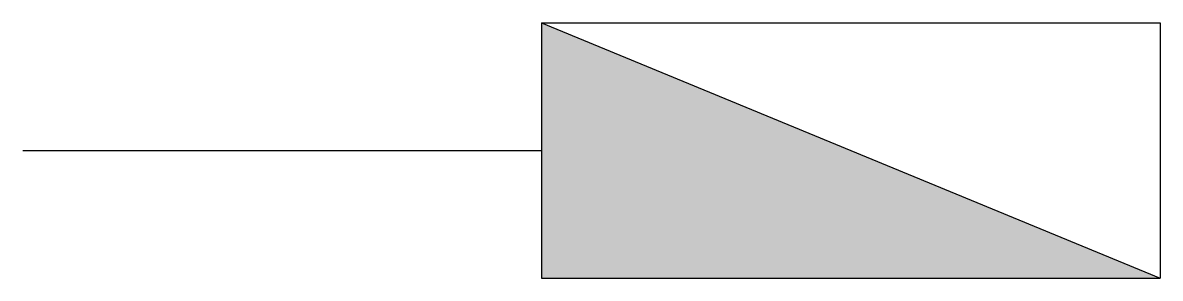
# Model space of a CAD drawing. Header units: metres. Extents: x -22166 to -20891, y -138647 to -138361.
import ezdxf

# ---------------------------------------------------------------- set-up
doc = ezdxf.new("R2010")
doc.units = ezdxf.units.M
doc.layers.add('DET1', color=1, linetype='Continuous')
doc.layers.add('G', color=3, linetype='Continuous')

msp = doc.modelspace()

# ---------------------------------------------------------------- linework, layer by layer
at = {"layer": 'DET1'}
for p, q in [((-21584.27, -138360.83), (-20890.75, -138647.4)), ((-21584.27, -138360.83), (-20890.75, -138360.83)), ((-21584.27, -138360.83), (-21584.27, -138647.4)), ((-20890.75, -138360.83), (-20890.75, -138647.4)), ((-21584.27, -138647.4), (-20890.75, -138647.4))]:
    msp.add_line(p, q, dxfattribs=at)
msp.add_solid([(-21584.27, -138360.83), (-21584.27, -138647.4), (-20890.75, -138647.4)], dxfattribs=at)
at = {"layer": 'G'}
msp.add_line((-22166.02, -138504.12), (-21584.27, -138504.12), dxfattribs=at)

doc.saveas('drawing.dxf')
